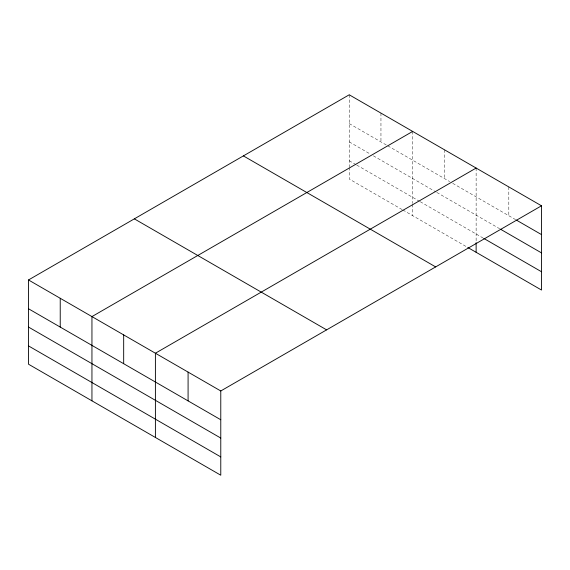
<?xml version="1.0" encoding="UTF-8"?>
<svg xmlns="http://www.w3.org/2000/svg" width="570" height="570" viewBox="0 0 570 570"><rect width="100%" height="100%" fill="white"/><g stroke="black" fill="none" stroke-linecap="round" stroke-linejoin="round"><path stroke-width="0.43" stroke-dasharray="2.85 2.14" d="M349.225 123.583L386.994 145.386M387.75 145.82L449.687 181.581M452.708 183.326L515.658 219.671M349.225 141.88L370.379 154.092M373.4 155.838L436.093 192.033M436.848 192.468L499.691 228.748M349.225 160.733L356.022 164.659M356.777 165.093L419.477 201.288M420.232 201.723L482.968 237.946M402.099 209.561L349.225 179.03L349.225 167.701M402.855 209.995L467.065 247.059M508.811 186.932L508.811 215.716M476.128 168.057L476.128 241.837M444.401 149.739L444.401 178.531M412.673 131.428L412.673 203.462M412.673 204.338L412.673 215.66M380.952 113.109L380.952 141.901M349.225 94.791L349.225 166.832"/><path stroke-width="0.85" d="M28.5 279.963L220.775 390.97L220.775 475.209L28.5 364.202L28.5 279.963L349.225 94.791L541.5 205.798L541.5 290.037L467.82 247.501M412.673 131.428L91.948 316.592L91.948 400.831M476.128 168.057L155.403 353.229L155.403 437.468M220.775 390.97L541.5 205.798M516.413 220.106L541.5 234.591M500.453 229.19L541.5 252.888M483.731 238.388L541.5 271.74M243.383 155.895L435.658 266.91M134.342 218.859L326.617 329.866M28.5 308.755L220.775 419.762M28.5 327.052L220.775 438.059M28.5 345.905L220.775 456.912M476.128 242.713L476.128 252.296M188.086 372.096L188.086 400.888M123.676 334.911L123.676 363.703M60.228 298.281L60.228 327.066"/></g></svg>
